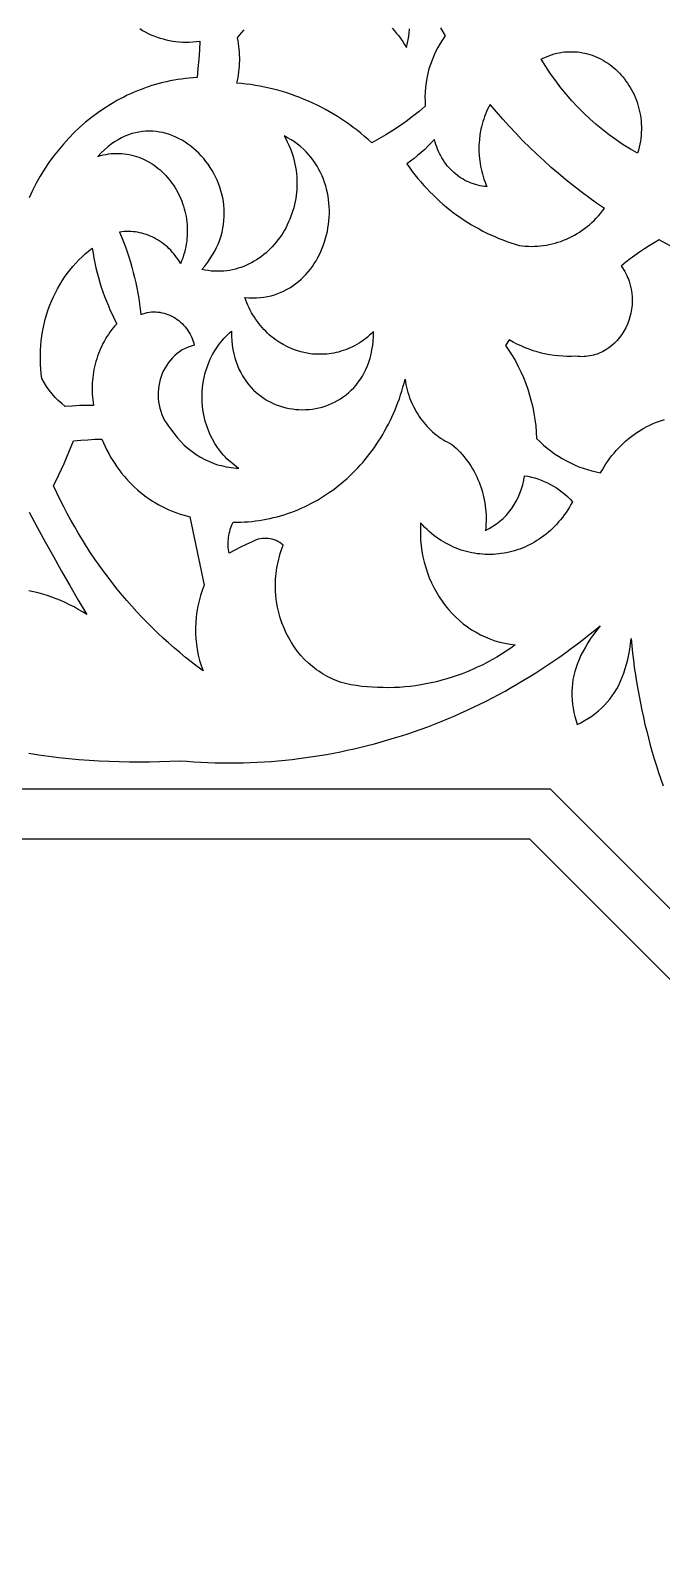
# Model space of a CAD drawing. Extents: x -3069 to -2029, y 258 to 1298.
# Drawn here: x -2453.9 to -2391.1, y 1058 to 1208.2 of the extents above; entities that cross this region are included whole.
import ezdxf

# ---------------------------------------------------------------- set-up
doc = ezdxf.new("R2010")
doc.units = 0
doc.layers.add('LAYER_1', color=18, linetype='CONTINUOUS')
doc.layers.add('LAYER_2', color=174, linetype='CONTINUOUS')

msp = doc.modelspace()

# ---------------------------------------------------------------- linework, layer by layer
at = {"layer": 'LAYER_1'}
for points in [[(-2443.02, 1208.35), (-2442.75, 1208.18), (-2442.47, 1208.03), (-2442.18, 1207.88), (-2441.9, 1207.75), (-2441.6, 1207.63), (-2441.3, 1207.51), (-2441, 1207.41), (-2440.69, 1207.32), (-2440.38, 1207.24), (-2440.07, 1207.17), (-2439.74, 1207.12), (-2439.42, 1207.07), (-2439.09, 1207.04), (-2438.76, 1207.02), (-2438.42, 1207.01), (-2438.09, 1207.02), (-2437.74, 1207.04), (-2437.4, 1207.08), (-2437.05, 1207.12), (-2437.09, 1206.21), (-2437.15, 1205.3), (-2437.23, 1204.39), (-2437.32, 1203.48), (-2437.71, 1203.45), (-2438.09, 1203.42), (-2438.47, 1203.38), (-2438.85, 1203.34), (-2439.23, 1203.28), (-2439.6, 1203.22), (-2439.98, 1203.15), (-2440.35, 1203.07), (-2440.72, 1202.99), (-2441.09, 1202.89), (-2441.45, 1202.79), (-2441.81, 1202.68), (-2442.17, 1202.57), (-2442.53, 1202.44), (-2442.88, 1202.31), (-2443.24, 1202.18), (-2443.58, 1202.03), (-2443.93, 1201.88), (-2444.27, 1201.72), (-2444.61, 1201.55), (-2444.95, 1201.38), (-2445.28, 1201.2), (-2445.61, 1201.01), (-2445.93, 1200.82), (-2446.57, 1200.42), (-2447.2, 1199.98), (-2447.81, 1199.53), (-2448.4, 1199.04), (-2448.98, 1198.54), (-2449.54, 1198.01), (-2450.08, 1197.46), (-2450.6, 1196.88), (-2451.11, 1196.28), (-2451.59, 1195.67), (-2452.05, 1195.03), (-2452.49, 1194.37), (-2452.91, 1193.69), (-2453.31, 1192.99), (-2453.68, 1192.27), (-2454.03, 1191.53)], [(-2413.12, 1208.44), (-2412.88, 1208.03), (-2412.63, 1207.63), (-2412.9, 1207.25), (-2413.15, 1206.87), (-2413.38, 1206.47), (-2413.59, 1206.06), (-2413.78, 1205.65), (-2413.95, 1205.22), (-2414.11, 1204.79), (-2414.25, 1204.34), (-2414.36, 1203.9), (-2414.46, 1203.44), (-2414.54, 1202.98), (-2414.59, 1202.52), (-2414.63, 1202.05), (-2414.65, 1201.58), (-2414.64, 1201.11), (-2414.62, 1200.64), (-2415.24, 1200.11), (-2415.88, 1199.61), (-2416.53, 1199.13), (-2417.19, 1198.66), (-2417.86, 1198.22), (-2418.54, 1197.79), (-2419.23, 1197.39), (-2419.94, 1197.01), (-2420.3, 1197.33), (-2420.66, 1197.64), (-2421.03, 1197.95), (-2421.4, 1198.25), (-2421.78, 1198.53), (-2422.16, 1198.81), (-2422.55, 1199.09), (-2422.94, 1199.35), (-2423.34, 1199.6), (-2423.74, 1199.85), (-2424.14, 1200.08), (-2424.55, 1200.31), (-2424.96, 1200.53), (-2425.38, 1200.74), (-2425.8, 1200.94), (-2426.22, 1201.13), (-2426.65, 1201.32), (-2427.08, 1201.49), (-2427.51, 1201.65), (-2427.94, 1201.81), (-2428.38, 1201.96), (-2428.82, 1202.09), (-2429.27, 1202.22), (-2429.71, 1202.34), (-2430.16, 1202.44), (-2430.61, 1202.54), (-2431.06, 1202.63), (-2431.52, 1202.71), (-2431.97, 1202.78), (-2432.43, 1202.84), (-2432.89, 1202.89), (-2433.35, 1202.93), (-2433.29, 1203.21), (-2433.24, 1203.48), (-2433.19, 1203.76), (-2433.15, 1204.04), (-2433.12, 1204.32), (-2433.1, 1204.61), (-2433.08, 1204.89), (-2433.07, 1205.17), (-2433.07, 1205.45), (-2433.08, 1205.74), (-2433.1, 1206.02), (-2433.12, 1206.3), (-2433.15, 1206.58), (-2433.19, 1206.86), (-2433.24, 1207.14), (-2433.29, 1207.42), (-2433.08, 1207.7), (-2432.86, 1207.97), (-2432.64, 1208.22)], [(-2417.91, 1208.39), (-2417.69, 1208.14), (-2417.47, 1207.88), (-2417.26, 1207.62), (-2417.06, 1207.35), (-2416.86, 1207.07), (-2416.67, 1206.78), (-2416.48, 1206.48), (-2416.38, 1206.94), (-2416.29, 1207.4), (-2416.23, 1207.86), (-2416.19, 1208.33)], [(-2389.97, 1186.58), (-2391.36, 1187.34), (-2391.85, 1187.06), (-2392.34, 1186.76), (-2392.82, 1186.46), (-2393.3, 1186.14), (-2393.77, 1185.81), (-2394.23, 1185.47), (-2394.68, 1185.12), (-2395.13, 1184.75), (-2395.01, 1184.57), (-2394.89, 1184.39), (-2394.78, 1184.2), (-2394.68, 1184.01), (-2394.58, 1183.82), (-2394.5, 1183.62), (-2394.42, 1183.43), (-2394.35, 1183.23), (-2394.23, 1182.84), (-2394.14, 1182.44), (-2394.07, 1182.04), (-2394.04, 1181.64), (-2394.03, 1181.24), (-2394.05, 1180.85), (-2394.1, 1180.46), (-2394.17, 1180.07), (-2394.26, 1179.69), (-2394.38, 1179.32), (-2394.52, 1178.96), (-2394.68, 1178.61), (-2394.86, 1178.27), (-2395.06, 1177.95), (-2395.29, 1177.65), (-2395.53, 1177.36), (-2395.79, 1177.09), (-2396.07, 1176.84), (-2396.36, 1176.61), (-2396.67, 1176.4), (-2397, 1176.22), (-2397.17, 1176.14), (-2397.34, 1176.07), (-2397.52, 1176), (-2397.69, 1175.94), (-2397.88, 1175.89), (-2398.06, 1175.84), (-2398.25, 1175.81), (-2398.44, 1175.78), (-2398.64, 1175.75), (-2398.83, 1175.74), (-2399.04, 1175.73), (-2399.24, 1175.74), (-2399.44, 1175.75), (-2399.65, 1175.77), (-2400.08, 1175.75), (-2400.51, 1175.76), (-2400.94, 1175.77), (-2401.37, 1175.81), (-2401.8, 1175.86), (-2402.22, 1175.92), (-2402.64, 1176), (-2403.06, 1176.1), (-2403.48, 1176.21), (-2403.89, 1176.33), (-2404.3, 1176.47), (-2404.7, 1176.63), (-2405.1, 1176.8), (-2405.5, 1176.99), (-2405.89, 1177.19), (-2406.27, 1177.4), (-2406.65, 1176.86), (-2406.3, 1176.36), (-2405.97, 1175.84), (-2405.66, 1175.31), (-2405.37, 1174.77), (-2405.11, 1174.22), (-2404.86, 1173.66), (-2404.63, 1173.08), (-2404.42, 1172.5), (-2404.24, 1171.91), (-2404.08, 1171.31), (-2403.93, 1170.71), (-2403.81, 1170.1), (-2403.71, 1169.48), (-2403.64, 1168.86), (-2403.58, 1168.23), (-2403.55, 1167.6), (-2403.21, 1167.27), (-2402.87, 1166.95), (-2402.51, 1166.65), (-2402.14, 1166.36), (-2401.77, 1166.09), (-2401.38, 1165.84), (-2400.99, 1165.6), (-2400.59, 1165.38), (-2400.19, 1165.17), (-2399.77, 1164.98), (-2399.35, 1164.8), (-2398.93, 1164.65), (-2398.5, 1164.51), (-2398.06, 1164.39), (-2397.62, 1164.28), (-2397.18, 1164.2), (-2397.01, 1164.5), (-2396.83, 1164.79), (-2396.65, 1165.08), (-2396.46, 1165.36), (-2396.26, 1165.63), (-2396.06, 1165.9), (-2395.85, 1166.15), (-2395.63, 1166.4), (-2395.41, 1166.65), (-2395.18, 1166.88), (-2394.94, 1167.11), (-2394.7, 1167.33), (-2394.46, 1167.54), (-2394.2, 1167.74), (-2393.95, 1167.94), (-2393.68, 1168.12), (-2393.42, 1168.3), (-2393.14, 1168.47), (-2392.87, 1168.63), (-2392.59, 1168.78), (-2392.3, 1168.92), (-2392.01, 1169.05), (-2391.72, 1169.18), (-2391.42, 1169.29), (-2391.12, 1169.4), (-2390.82, 1169.49)], [(-2454.01, 1160.27), (-2453.22, 1158.79), (-2452.42, 1157.33), (-2451.61, 1155.87), (-2450.79, 1154.41), (-2449.97, 1152.97), (-2449.13, 1151.52), (-2448.28, 1150.09), (-2448.7, 1150.36), (-2449.13, 1150.61), (-2449.55, 1150.85), (-2449.99, 1151.07), (-2450.43, 1151.28), (-2450.87, 1151.48), (-2451.32, 1151.66), (-2451.77, 1151.83), (-2452.22, 1151.98), (-2452.67, 1152.12), (-2453.13, 1152.25), (-2453.6, 1152.36), (-2454.06, 1152.45)], [(-2454.04, 1136.3), (-2453.05, 1136.15), (-2452.05, 1136.02), (-2451.05, 1135.9), (-2450.06, 1135.79), (-2449.06, 1135.7), (-2448.06, 1135.63), (-2447.06, 1135.56), (-2446.06, 1135.51), (-2445.05, 1135.48), (-2444.05, 1135.46), (-2443.05, 1135.45), (-2442.05, 1135.46), (-2441.04, 1135.48), (-2440.04, 1135.52), (-2439.04, 1135.57), (-2438.34, 1135.51), (-2437.64, 1135.46), (-2436.94, 1135.42), (-2436.24, 1135.39), (-2435.53, 1135.37), (-2434.83, 1135.36), (-2434.13, 1135.35), (-2433.44, 1135.35), (-2432.74, 1135.37), (-2432.04, 1135.39), (-2431.34, 1135.42), (-2430.65, 1135.46), (-2429.95, 1135.5), (-2429.26, 1135.56), (-2428.56, 1135.63), (-2427.87, 1135.7), (-2427.18, 1135.78), (-2426.49, 1135.87), (-2425.8, 1135.97), (-2425.12, 1136.08), (-2424.43, 1136.2), (-2423.75, 1136.32), (-2423.06, 1136.45), (-2422.38, 1136.6), (-2421.7, 1136.75), (-2421.03, 1136.91), (-2420.35, 1137.07), (-2419.68, 1137.25), (-2419, 1137.43), (-2418.33, 1137.63), (-2417.67, 1137.83), (-2417, 1138.03), (-2416.34, 1138.25), (-2415.68, 1138.48), (-2415.02, 1138.71), (-2414.36, 1138.95), (-2413.71, 1139.2), (-2413.05, 1139.46), (-2412.41, 1139.73), (-2411.76, 1140), (-2411.12, 1140.29), (-2410.47, 1140.58), (-2409.84, 1140.88), (-2409.2, 1141.18), (-2408.57, 1141.5), (-2407.94, 1141.82), (-2407.31, 1142.15), (-2406.69, 1142.49), (-2406.07, 1142.84), (-2405.46, 1143.2), (-2404.84, 1143.56), (-2404.23, 1143.93), (-2403.63, 1144.31), (-2403.02, 1144.69), (-2402.43, 1145.09), (-2401.83, 1145.49), (-2401.24, 1145.9), (-2400.65, 1146.32), (-2400.07, 1146.74), (-2399.49, 1147.18), (-2398.91, 1147.62), (-2398.34, 1148.07), (-2397.78, 1148.52), (-2397.21, 1148.99), (-2397.56, 1148.55), (-2397.88, 1148.13), (-2398.18, 1147.7), (-2398.45, 1147.29), (-2398.7, 1146.87), (-2398.93, 1146.46), (-2399.14, 1146.05), (-2399.33, 1145.64), (-2399.49, 1145.24), (-2399.63, 1144.84), (-2399.75, 1144.43), (-2399.85, 1144.03), (-2399.93, 1143.63), (-2399.99, 1143.23), (-2400.02, 1142.83), (-2400.04, 1142.42), (-2400.04, 1142.02), (-2400.01, 1141.61), (-2399.97, 1141.2), (-2399.91, 1140.78), (-2399.83, 1140.37), (-2399.73, 1139.95), (-2399.61, 1139.52), (-2399.5, 1139.15), (-2399.15, 1139.33), (-2398.77, 1139.55), (-2398.4, 1139.78), (-2398.05, 1140.01), (-2397.71, 1140.26), (-2397.39, 1140.52), (-2397.09, 1140.8), (-2396.8, 1141.08), (-2396.53, 1141.38), (-2396.27, 1141.69), (-2396.02, 1142.01), (-2395.8, 1142.35), (-2395.58, 1142.71), (-2395.38, 1143.08), (-2395.2, 1143.46), (-2395.03, 1143.86), (-2394.87, 1144.28), (-2394.73, 1144.72), (-2394.6, 1145.17), (-2394.48, 1145.64), (-2394.38, 1146.13), (-2394.29, 1146.64), (-2394.22, 1147.17), (-2394.16, 1147.72), (-2394.09, 1147), (-2394.01, 1146.27), (-2393.92, 1145.55), (-2393.83, 1144.83), (-2393.72, 1144.12), (-2393.61, 1143.4), (-2393.49, 1142.69), (-2393.36, 1141.98), (-2393.23, 1141.28), (-2393.08, 1140.58), (-2392.93, 1139.88), (-2392.77, 1139.18), (-2392.6, 1138.49), (-2392.42, 1137.8), (-2392.24, 1137.11), (-2392.05, 1136.43), (-2391.85, 1135.75), (-2391.64, 1135.07), (-2391.42, 1134.4), (-2391.2, 1133.73), (-2390.97, 1133.06)], [(-2364.51, 1095.1), (-2402.15, 1132.75), (-2455.39, 1132.74)]]:
    msp.add_lwpolyline(points, dxfattribs=at)
for points in [[(-2393.5, 1195.96), (-2394.22, 1196.37), (-2394.93, 1196.81), (-2395.62, 1197.28), (-2396.3, 1197.76), (-2396.96, 1198.28), (-2397.61, 1198.81), (-2398.24, 1199.37), (-2398.85, 1199.95), (-2399.45, 1200.55), (-2400.03, 1201.17), (-2400.59, 1201.81), (-2401.13, 1202.47), (-2401.65, 1203.15), (-2402.16, 1203.85), (-2402.64, 1204.57), (-2403.1, 1205.31), (-2402.84, 1205.44), (-2402.58, 1205.56), (-2402.32, 1205.66), (-2402.06, 1205.75), (-2401.8, 1205.83), (-2401.54, 1205.9), (-2401.28, 1205.95), (-2401.02, 1206), (-2400.76, 1206.03), (-2400.5, 1206.05), (-2400.25, 1206.06), (-2399.99, 1206.06), (-2399.74, 1206.05), (-2399.49, 1206.03), (-2399.24, 1206), (-2398.99, 1205.96), (-2398.75, 1205.91), (-2398.5, 1205.85), (-2398.26, 1205.78), (-2398.03, 1205.71), (-2397.8, 1205.62), (-2397.57, 1205.52), (-2397.34, 1205.42), (-2397.12, 1205.3), (-2396.9, 1205.18), (-2396.69, 1205.05), (-2396.48, 1204.91), (-2396.27, 1204.77), (-2396.07, 1204.62), (-2395.87, 1204.46), (-2395.68, 1204.29), (-2395.5, 1204.11), (-2395.32, 1203.93), (-2395.14, 1203.74), (-2394.98, 1203.55), (-2394.81, 1203.35), (-2394.66, 1203.14), (-2394.51, 1202.93), (-2394.36, 1202.71), (-2394.23, 1202.49), (-2394.1, 1202.26), (-2393.98, 1202.03), (-2393.86, 1201.79), (-2393.76, 1201.54), (-2393.66, 1201.29), (-2393.56, 1201.04), (-2393.48, 1200.79), (-2393.41, 1200.52), (-2393.34, 1200.26), (-2393.28, 1199.99), (-2393.23, 1199.72), (-2393.19, 1199.44), (-2393.16, 1199.17), (-2393.14, 1198.89), (-2393.13, 1198.6), (-2393.13, 1198.32), (-2393.14, 1198.03), (-2393.16, 1197.74), (-2393.19, 1197.44), (-2393.23, 1197.15), (-2393.28, 1196.85), (-2393.34, 1196.56), (-2393.41, 1196.26)], [(-2396.79, 1190.47), (-2397.58, 1191.01), (-2398.35, 1191.57), (-2399.12, 1192.14), (-2399.88, 1192.72), (-2400.63, 1193.32), (-2401.37, 1193.94), (-2402.09, 1194.56), (-2402.81, 1195.21), (-2403.52, 1195.86), (-2404.22, 1196.53), (-2404.91, 1197.21), (-2405.58, 1197.91), (-2406.25, 1198.62), (-2406.9, 1199.34), (-2407.55, 1200.07), (-2408.18, 1200.82), (-2408.3, 1200.58), (-2408.42, 1200.35), (-2408.53, 1200.1), (-2408.63, 1199.86), (-2408.72, 1199.61), (-2408.81, 1199.36), (-2408.89, 1199.11), (-2408.96, 1198.86), (-2409.03, 1198.6), (-2409.09, 1198.35), (-2409.18, 1197.83), (-2409.24, 1197.3), (-2409.28, 1196.78), (-2409.28, 1196.25), (-2409.26, 1195.72), (-2409.21, 1195.2), (-2409.17, 1194.94), (-2409.12, 1194.68), (-2409.07, 1194.42), (-2409.01, 1194.16), (-2408.94, 1193.9), (-2408.86, 1193.65), (-2408.78, 1193.39), (-2408.69, 1193.14), (-2408.59, 1192.9), (-2408.49, 1192.65), (-2408.72, 1192.67), (-2408.95, 1192.7), (-2409.17, 1192.73), (-2409.4, 1192.78), (-2409.62, 1192.84), (-2409.83, 1192.91), (-2410.05, 1192.98), (-2410.26, 1193.07), (-2410.46, 1193.16), (-2410.67, 1193.26), (-2410.86, 1193.37), (-2411.06, 1193.49), (-2411.25, 1193.62), (-2411.43, 1193.75), (-2411.61, 1193.9), (-2411.79, 1194.05), (-2411.95, 1194.2), (-2412.12, 1194.37), (-2412.27, 1194.54), (-2412.43, 1194.72), (-2412.57, 1194.9), (-2412.71, 1195.09), (-2412.84, 1195.29), (-2412.97, 1195.49), (-2413.08, 1195.7), (-2413.19, 1195.92), (-2413.3, 1196.14), (-2413.39, 1196.37), (-2413.48, 1196.6), (-2413.56, 1196.83), (-2413.63, 1197.07), (-2413.69, 1197.32), (-2414.02, 1196.98), (-2414.35, 1196.66), (-2414.68, 1196.34), (-2415.03, 1196.03), (-2415.38, 1195.74), (-2415.74, 1195.45), (-2416.1, 1195.17), (-2416.47, 1194.9), (-2416.2, 1194.53), (-2415.93, 1194.16), (-2415.65, 1193.8), (-2415.36, 1193.45), (-2415.07, 1193.11), (-2414.77, 1192.77), (-2414.47, 1192.44), (-2414.16, 1192.12), (-2413.84, 1191.81), (-2413.52, 1191.5), (-2413.2, 1191.2), (-2412.86, 1190.91), (-2412.53, 1190.63), (-2412.18, 1190.35), (-2411.84, 1190.08), (-2411.48, 1189.82), (-2411.13, 1189.57), (-2410.76, 1189.32), (-2410.4, 1189.09), (-2410.03, 1188.86), (-2409.65, 1188.64), (-2409.27, 1188.43), (-2408.89, 1188.22), (-2408.5, 1188.03), (-2408.11, 1187.85), (-2407.71, 1187.67), (-2407.31, 1187.5), (-2406.91, 1187.34), (-2406.51, 1187.19), (-2406.1, 1187.05), (-2405.68, 1186.92), (-2405.27, 1186.8), (-2404.97, 1186.76), (-2404.67, 1186.73), (-2404.37, 1186.71), (-2404.07, 1186.7), (-2403.77, 1186.71), (-2403.47, 1186.72), (-2403.17, 1186.75), (-2402.88, 1186.78), (-2402.58, 1186.83), (-2402.29, 1186.88), (-2402, 1186.95), (-2401.71, 1187.02), (-2401.43, 1187.11), (-2401.15, 1187.2), (-2400.87, 1187.31), (-2400.59, 1187.42), (-2400.32, 1187.54), (-2400.05, 1187.68), (-2399.79, 1187.82), (-2399.53, 1187.97), (-2399.27, 1188.13), (-2399.02, 1188.3), (-2398.77, 1188.48), (-2398.53, 1188.67), (-2398.29, 1188.86), (-2398.06, 1189.07), (-2397.83, 1189.28), (-2397.61, 1189.5), (-2397.4, 1189.73), (-2397.19, 1189.97), (-2396.98, 1190.22)], [(-2445.03, 1188.12), (-2444.83, 1187.64), (-2444.63, 1187.14), (-2444.45, 1186.65), (-2444.27, 1186.15), (-2444.11, 1185.65), (-2443.95, 1185.14), (-2443.8, 1184.63), (-2443.66, 1184.12), (-2443.54, 1183.61), (-2443.42, 1183.09), (-2443.31, 1182.57), (-2443.21, 1182.04), (-2443.12, 1181.52), (-2443.04, 1180.99), (-2442.97, 1180.46), (-2442.91, 1179.93), (-2442.7, 1180), (-2442.48, 1180.07), (-2442.27, 1180.12), (-2442.06, 1180.15), (-2441.85, 1180.18), (-2441.64, 1180.19), (-2441.43, 1180.19), (-2441.22, 1180.17), (-2441.01, 1180.15), (-2440.81, 1180.11), (-2440.6, 1180.07), (-2440.4, 1180.01), (-2440.21, 1179.94), (-2440.02, 1179.86), (-2439.83, 1179.77), (-2439.64, 1179.67), (-2439.46, 1179.56), (-2439.29, 1179.44), (-2439.12, 1179.32), (-2438.96, 1179.18), (-2438.8, 1179.03), (-2438.65, 1178.87), (-2438.51, 1178.71), (-2438.37, 1178.54), (-2438.24, 1178.35), (-2438.12, 1178.16), (-2438.01, 1177.97), (-2437.91, 1177.76), (-2437.81, 1177.55), (-2437.73, 1177.33), (-2437.65, 1177.1), (-2437.59, 1176.87), (-2437.91, 1176.78), (-2438.21, 1176.67), (-2438.51, 1176.55), (-2438.79, 1176.4), (-2439.05, 1176.23), (-2439.3, 1176.05), (-2439.54, 1175.84), (-2439.76, 1175.63), (-2439.97, 1175.4), (-2440.16, 1175.15), (-2440.34, 1174.9), (-2440.5, 1174.63), (-2440.65, 1174.35), (-2440.78, 1174.07), (-2440.89, 1173.77), (-2440.98, 1173.47), (-2441.06, 1173.17), (-2441.12, 1172.85), (-2441.16, 1172.54), (-2441.19, 1172.22), (-2441.19, 1171.9), (-2441.18, 1171.58), (-2441.15, 1171.26), (-2441.1, 1170.94), (-2441.02, 1170.62), (-2440.93, 1170.31), (-2440.82, 1170), (-2440.69, 1169.69), (-2440.54, 1169.4), (-2440.36, 1169.11), (-2440.17, 1168.83), (-2439.95, 1168.56), (-2439.64, 1168.12), (-2439.31, 1167.71), (-2438.96, 1167.32), (-2438.6, 1166.95), (-2438.21, 1166.61), (-2437.81, 1166.3), (-2437.4, 1166.01), (-2436.97, 1165.74), (-2436.53, 1165.51), (-2436.3, 1165.4), (-2436.08, 1165.3), (-2435.85, 1165.2), (-2435.61, 1165.11), (-2435.38, 1165.03), (-2435.14, 1164.96), (-2434.9, 1164.9), (-2434.66, 1164.84), (-2434.41, 1164.79), (-2434.17, 1164.75), (-2433.92, 1164.71), (-2433.67, 1164.68), (-2433.42, 1164.66), (-2433.17, 1164.65), (-2433.38, 1164.79), (-2433.58, 1164.94), (-2433.78, 1165.1), (-2433.97, 1165.26), (-2434.16, 1165.42), (-2434.34, 1165.59), (-2434.51, 1165.77), (-2434.68, 1165.95), (-2434.84, 1166.13), (-2434.99, 1166.32), (-2435.28, 1166.71), (-2435.55, 1167.12), (-2435.79, 1167.54), (-2436, 1167.97), (-2436.19, 1168.41), (-2436.36, 1168.87), (-2436.5, 1169.33), (-2436.61, 1169.8), (-2436.7, 1170.28), (-2436.77, 1170.76), (-2436.81, 1171.24), (-2436.82, 1171.73), (-2436.81, 1172.21), (-2436.77, 1172.7), (-2436.71, 1173.18), (-2436.62, 1173.66), (-2436.5, 1174.13), (-2436.36, 1174.6), (-2436.19, 1175.05), (-2436, 1175.5), (-2435.78, 1175.94), (-2435.53, 1176.37), (-2435.4, 1176.57), (-2435.26, 1176.78), (-2435.11, 1176.98), (-2434.96, 1177.17), (-2434.8, 1177.37), (-2434.64, 1177.55), (-2434.46, 1177.74), (-2434.28, 1177.92), (-2434.1, 1178.09), (-2433.9, 1178.26), (-2433.9, 1177.78), (-2433.87, 1177.32), (-2433.82, 1176.87), (-2433.75, 1176.44), (-2433.66, 1176.02), (-2433.56, 1175.62), (-2433.44, 1175.23), (-2433.3, 1174.86), (-2433.15, 1174.5), (-2432.98, 1174.16), (-2432.8, 1173.83), (-2432.61, 1173.52), (-2432.4, 1173.22), (-2432.18, 1172.94), (-2431.95, 1172.67), (-2431.71, 1172.42), (-2431.45, 1172.18), (-2431.19, 1171.96), (-2430.92, 1171.76), (-2430.64, 1171.57), (-2430.35, 1171.39), (-2430.05, 1171.23), (-2429.75, 1171.09), (-2429.44, 1170.96), (-2429.13, 1170.84), (-2428.81, 1170.74), (-2428.49, 1170.66), (-2428.17, 1170.59), (-2427.84, 1170.54), (-2427.51, 1170.5), (-2427.18, 1170.47), (-2426.85, 1170.46), (-2426.52, 1170.47), (-2426.18, 1170.49), (-2425.85, 1170.53), (-2425.53, 1170.58), (-2425.2, 1170.65), (-2424.88, 1170.73), (-2424.56, 1170.83), (-2424.25, 1170.94), (-2423.94, 1171.07), (-2423.64, 1171.22), (-2423.34, 1171.38), (-2423.05, 1171.55), (-2422.77, 1171.74), (-2422.5, 1171.94), (-2422.23, 1172.16), (-2421.98, 1172.4), (-2421.74, 1172.65), (-2421.5, 1172.91), (-2421.28, 1173.19), (-2421.07, 1173.49), (-2420.88, 1173.8), (-2420.69, 1174.13), (-2420.53, 1174.47), (-2420.37, 1174.83), (-2420.24, 1175.2), (-2420.11, 1175.58), (-2420.01, 1175.99), (-2419.92, 1176.4), (-2419.85, 1176.84), (-2419.8, 1177.29), (-2419.77, 1177.75), (-2419.76, 1178.23), (-2419.96, 1178.04), (-2420.16, 1177.86), (-2420.36, 1177.68), (-2420.57, 1177.52), (-2420.78, 1177.37), (-2420.99, 1177.22), (-2421.21, 1177.08), (-2421.43, 1176.95), (-2421.65, 1176.83), (-2421.87, 1176.71), (-2422.09, 1176.61), (-2422.32, 1176.51), (-2422.55, 1176.42), (-2422.78, 1176.34), (-2423.01, 1176.27), (-2423.24, 1176.2), (-2423.47, 1176.15), (-2423.71, 1176.1), (-2423.94, 1176.06), (-2424.18, 1176.02), (-2424.41, 1176), (-2424.65, 1175.98), (-2424.88, 1175.97), (-2425.12, 1175.97), (-2425.35, 1175.97), (-2425.59, 1175.98), (-2425.82, 1176), (-2426.06, 1176.03), (-2426.52, 1176.11), (-2426.98, 1176.21), (-2427.43, 1176.35), (-2427.88, 1176.51), (-2428.31, 1176.71), (-2428.74, 1176.93), (-2429.15, 1177.18), (-2429.36, 1177.31), (-2429.56, 1177.45), (-2429.75, 1177.6), (-2429.94, 1177.75), (-2430.13, 1177.92), (-2430.31, 1178.08), (-2430.49, 1178.26), (-2430.67, 1178.44), (-2430.84, 1178.63), (-2431, 1178.82), (-2431.17, 1179.02), (-2431.32, 1179.23), (-2431.47, 1179.44), (-2431.62, 1179.66), (-2431.76, 1179.88), (-2431.89, 1180.11), (-2432.02, 1180.35), (-2432.14, 1180.6), (-2432.26, 1180.85), (-2432.37, 1181.1), (-2432.47, 1181.36), (-2432.57, 1181.63), (-2432.17, 1181.6), (-2431.78, 1181.59), (-2431.4, 1181.59), (-2431.02, 1181.62), (-2430.66, 1181.66), (-2430.3, 1181.73), (-2429.95, 1181.8), (-2429.61, 1181.9), (-2429.28, 1182.01), (-2428.95, 1182.14), (-2428.64, 1182.28), (-2428.34, 1182.44), (-2428.04, 1182.61), (-2427.76, 1182.8), (-2427.49, 1183), (-2427.22, 1183.21), (-2426.97, 1183.43), (-2426.72, 1183.66), (-2426.49, 1183.91), (-2426.26, 1184.16), (-2426.05, 1184.43), (-2425.85, 1184.7), (-2425.66, 1184.99), (-2425.48, 1185.28), (-2425.31, 1185.58), (-2425.15, 1185.89), (-2425, 1186.2), (-2424.87, 1186.52), (-2424.74, 1186.84), (-2424.63, 1187.17), (-2424.53, 1187.51), (-2424.44, 1187.85), (-2424.36, 1188.19), (-2424.3, 1188.54), (-2424.25, 1188.88), (-2424.21, 1189.23), (-2424.18, 1189.59), (-2424.16, 1189.94), (-2424.16, 1190.29), (-2424.17, 1190.64), (-2424.2, 1191), (-2424.24, 1191.35), (-2424.29, 1191.7), (-2424.35, 1192.04), (-2424.43, 1192.39), (-2424.52, 1192.73), (-2424.63, 1193.06), (-2424.75, 1193.4), (-2424.88, 1193.72), (-2425.03, 1194.05), (-2425.19, 1194.36), (-2425.37, 1194.67), (-2425.56, 1194.98), (-2425.77, 1195.27), (-2425.99, 1195.56), (-2426.23, 1195.84), (-2426.48, 1196.11), (-2426.74, 1196.37), (-2427.03, 1196.62), (-2427.32, 1196.86), (-2427.64, 1197.08), (-2427.97, 1197.3), (-2428.31, 1197.5), (-2428.67, 1197.7), (-2428.5, 1197.39), (-2428.34, 1197.08), (-2428.2, 1196.78), (-2428.06, 1196.47), (-2427.94, 1196.15), (-2427.83, 1195.84), (-2427.74, 1195.52), (-2427.65, 1195.21), (-2427.58, 1194.89), (-2427.52, 1194.58), (-2427.47, 1194.26), (-2427.43, 1193.94), (-2427.4, 1193.63), (-2427.39, 1193.31), (-2427.38, 1193), (-2427.39, 1192.69), (-2427.4, 1192.37), (-2427.43, 1192.06), (-2427.46, 1191.76), (-2427.51, 1191.45), (-2427.56, 1191.15), (-2427.63, 1190.85), (-2427.7, 1190.55), (-2427.78, 1190.26), (-2427.88, 1189.97), (-2427.98, 1189.69), (-2428.09, 1189.41), (-2428.21, 1189.13), (-2428.34, 1188.86), (-2428.47, 1188.59), (-2428.61, 1188.33), (-2428.77, 1188.07), (-2428.93, 1187.82), (-2429.09, 1187.58), (-2429.27, 1187.34), (-2429.45, 1187.11), (-2429.64, 1186.89), (-2429.84, 1186.67), (-2430.04, 1186.46), (-2430.25, 1186.26), (-2430.46, 1186.06), (-2430.69, 1185.88), (-2430.92, 1185.7), (-2431.15, 1185.53), (-2431.39, 1185.37), (-2431.64, 1185.22), (-2431.89, 1185.08), (-2432.15, 1184.95), (-2432.41, 1184.83), (-2432.68, 1184.71), (-2432.95, 1184.61), (-2433.22, 1184.53), (-2433.51, 1184.45), (-2433.79, 1184.38), (-2434.08, 1184.32), (-2434.37, 1184.28), (-2434.67, 1184.25), (-2434.97, 1184.23), (-2435.28, 1184.23), (-2435.59, 1184.23), (-2435.9, 1184.25), (-2436.21, 1184.29), (-2436.53, 1184.33), (-2436.85, 1184.4), (-2436.55, 1184.75), (-2436.26, 1185.12), (-2436, 1185.48), (-2435.77, 1185.85), (-2435.56, 1186.23), (-2435.37, 1186.6), (-2435.2, 1186.98), (-2435.06, 1187.36), (-2434.93, 1187.75), (-2434.83, 1188.13), (-2434.75, 1188.51), (-2434.69, 1188.89), (-2434.64, 1189.28), (-2434.62, 1189.66), (-2434.61, 1190.04), (-2434.63, 1190.41), (-2434.66, 1190.79), (-2434.7, 1191.16), (-2434.77, 1191.52), (-2434.85, 1191.89), (-2434.94, 1192.24), (-2435.06, 1192.6), (-2435.18, 1192.94), (-2435.32, 1193.28), (-2435.48, 1193.61), (-2435.64, 1193.94), (-2435.82, 1194.26), (-2436.01, 1194.56), (-2436.22, 1194.86), (-2436.43, 1195.15), (-2436.66, 1195.43), (-2436.9, 1195.7), (-2437.14, 1195.96), (-2437.4, 1196.21), (-2437.67, 1196.44), (-2437.94, 1196.66), (-2438.22, 1196.87), (-2438.51, 1197.07), (-2438.81, 1197.25), (-2439.11, 1197.41), (-2439.42, 1197.57), (-2439.74, 1197.7), (-2440.06, 1197.82), (-2440.38, 1197.92), (-2440.71, 1198.01), (-2441.05, 1198.07), (-2441.39, 1198.12), (-2441.73, 1198.15), (-2442.07, 1198.16), (-2442.41, 1198.15), (-2442.76, 1198.12), (-2443.11, 1198.07), (-2443.45, 1198), (-2443.8, 1197.91), (-2444.15, 1197.79), (-2444.5, 1197.65), (-2444.84, 1197.49), (-2445.18, 1197.3), (-2445.52, 1197.09), (-2445.86, 1196.86), (-2446.2, 1196.6), (-2446.53, 1196.31), (-2446.86, 1195.99), (-2447.18, 1195.65), (-2446.91, 1195.73), (-2446.64, 1195.79), (-2446.37, 1195.85), (-2446.11, 1195.89), (-2445.85, 1195.92), (-2445.58, 1195.94), (-2445.33, 1195.94), (-2445.07, 1195.94), (-2444.81, 1195.93), (-2444.56, 1195.9), (-2444.31, 1195.87), (-2444.07, 1195.83), (-2443.82, 1195.77), (-2443.58, 1195.71), (-2443.34, 1195.64), (-2443.11, 1195.56), (-2442.88, 1195.47), (-2442.65, 1195.37), (-2442.43, 1195.27), (-2442.21, 1195.15), (-2442, 1195.03), (-2441.79, 1194.9), (-2441.58, 1194.76), (-2441.38, 1194.61), (-2441.19, 1194.46), (-2441, 1194.3), (-2440.81, 1194.13), (-2440.63, 1193.96), (-2440.45, 1193.78), (-2440.29, 1193.59), (-2440.12, 1193.4), (-2439.96, 1193.2), (-2439.81, 1193), (-2439.67, 1192.79), (-2439.53, 1192.58), (-2439.4, 1192.36), (-2439.27, 1192.13), (-2439.15, 1191.9), (-2439.04, 1191.67), (-2438.93, 1191.43), (-2438.84, 1191.19), (-2438.75, 1190.95), (-2438.66, 1190.7), (-2438.59, 1190.44), (-2438.52, 1190.19), (-2438.46, 1189.93), (-2438.41, 1189.67), (-2438.37, 1189.4), (-2438.34, 1189.14), (-2438.31, 1188.87), (-2438.3, 1188.6), (-2438.29, 1188.32), (-2438.29, 1188.05), (-2438.3, 1187.77), (-2438.32, 1187.49), (-2438.35, 1187.22), (-2438.39, 1186.94), (-2438.44, 1186.66), (-2438.5, 1186.38), (-2438.57, 1186.1), (-2438.65, 1185.82), (-2438.74, 1185.53), (-2438.85, 1185.25), (-2438.96, 1184.97), (-2439.08, 1185.19), (-2439.21, 1185.39), (-2439.35, 1185.59), (-2439.49, 1185.78), (-2439.63, 1185.96), (-2439.79, 1186.14), (-2439.94, 1186.31), (-2440.11, 1186.48), (-2440.27, 1186.64), (-2440.45, 1186.79), (-2440.62, 1186.93), (-2440.8, 1187.07), (-2440.99, 1187.2), (-2441.18, 1187.32), (-2441.37, 1187.43), (-2441.57, 1187.54), (-2441.77, 1187.64), (-2441.97, 1187.73), (-2442.18, 1187.81), (-2442.39, 1187.89), (-2442.6, 1187.96), (-2442.81, 1188.01), (-2443.02, 1188.06), (-2443.24, 1188.11), (-2443.46, 1188.14), (-2443.68, 1188.16), (-2443.9, 1188.18), (-2444.13, 1188.19), (-2444.35, 1188.18), (-2444.58, 1188.17), (-2444.8, 1188.15)], [(-2447.61, 1170.89), (-2448.32, 1170.89), (-2449.02, 1170.87), (-2449.73, 1170.83), (-2450.43, 1170.78), (-2450.78, 1171.07), (-2451.12, 1171.37), (-2451.43, 1171.69), (-2451.73, 1172.03), (-2452.02, 1172.39), (-2452.28, 1172.77), (-2452.52, 1173.16), (-2452.74, 1173.57), (-2452.81, 1174.04), (-2452.85, 1174.51), (-2452.88, 1174.98), (-2452.9, 1175.45), (-2452.9, 1175.92), (-2452.89, 1176.39), (-2452.86, 1176.85), (-2452.81, 1177.31), (-2452.76, 1177.77), (-2452.68, 1178.22), (-2452.6, 1178.67), (-2452.49, 1179.12), (-2452.38, 1179.56), (-2452.25, 1180), (-2452.11, 1180.43), (-2451.95, 1180.85), (-2451.78, 1181.27), (-2451.6, 1181.68), (-2451.4, 1182.09), (-2451.19, 1182.49), (-2450.97, 1182.88), (-2450.74, 1183.26), (-2450.49, 1183.63), (-2450.23, 1184), (-2449.96, 1184.35), (-2449.68, 1184.69), (-2449.38, 1185.03), (-2449.08, 1185.35), (-2448.76, 1185.67), (-2448.43, 1185.97), (-2448.09, 1186.26), (-2447.74, 1186.53), (-2447.66, 1186.04), (-2447.57, 1185.54), (-2447.48, 1185.05), (-2447.37, 1184.56), (-2447.25, 1184.08), (-2447.12, 1183.6), (-2446.98, 1183.12), (-2446.84, 1182.64), (-2446.68, 1182.17), (-2446.51, 1181.71), (-2446.33, 1181.25), (-2446.14, 1180.79), (-2445.95, 1180.33), (-2445.74, 1179.89), (-2445.52, 1179.44), (-2445.3, 1179.01), (-2445.48, 1178.81), (-2445.65, 1178.6), (-2445.82, 1178.39), (-2445.98, 1178.17), (-2446.13, 1177.95), (-2446.28, 1177.73), (-2446.42, 1177.5), (-2446.55, 1177.26), (-2446.68, 1177.03), (-2446.8, 1176.78), (-2446.92, 1176.54), (-2447.02, 1176.29), (-2447.12, 1176.04), (-2447.21, 1175.78), (-2447.3, 1175.53), (-2447.38, 1175.27), (-2447.45, 1175), (-2447.51, 1174.74), (-2447.57, 1174.47), (-2447.62, 1174.2), (-2447.66, 1173.93), (-2447.69, 1173.66), (-2447.72, 1173.38), (-2447.74, 1173.11), (-2447.75, 1172.83), (-2447.75, 1172.56), (-2447.75, 1172.28), (-2447.74, 1172), (-2447.72, 1171.72), (-2447.69, 1171.44), (-2447.65, 1171.17)], [(-2408.64, 1158.46), (-2408.26, 1158.65), (-2407.89, 1158.87), (-2407.54, 1159.11), (-2407.21, 1159.37), (-2406.89, 1159.65), (-2406.59, 1159.96), (-2406.31, 1160.28), (-2406.05, 1160.62), (-2405.8, 1160.98), (-2405.58, 1161.36), (-2405.39, 1161.75), (-2405.21, 1162.16), (-2405.06, 1162.58), (-2404.93, 1163.01), (-2404.82, 1163.45), (-2404.74, 1163.9), (-2404.41, 1163.84), (-2404.07, 1163.77), (-2403.74, 1163.69), (-2403.42, 1163.59), (-2403.1, 1163.47), (-2402.78, 1163.34), (-2402.47, 1163.2), (-2402.16, 1163.04), (-2401.86, 1162.87), (-2401.57, 1162.69), (-2401.29, 1162.49), (-2401.01, 1162.28), (-2400.74, 1162.06), (-2400.48, 1161.82), (-2400.22, 1161.57), (-2399.98, 1161.31), (-2400.13, 1161.04), (-2400.29, 1160.77), (-2400.45, 1160.5), (-2400.62, 1160.25), (-2400.8, 1160), (-2400.98, 1159.76), (-2401.16, 1159.52), (-2401.36, 1159.3), (-2401.55, 1159.08), (-2401.75, 1158.87), (-2401.96, 1158.66), (-2402.17, 1158.47), (-2402.38, 1158.28), (-2402.6, 1158.1), (-2402.83, 1157.92), (-2403.05, 1157.76), (-2403.28, 1157.6), (-2403.52, 1157.45), (-2403.75, 1157.31), (-2403.99, 1157.17), (-2404.24, 1157.04), (-2404.48, 1156.92), (-2404.73, 1156.81), (-2404.98, 1156.71), (-2405.23, 1156.61), (-2405.49, 1156.52), (-2405.75, 1156.44), (-2406.01, 1156.37), (-2406.27, 1156.3), (-2406.53, 1156.25), (-2406.79, 1156.2), (-2407.06, 1156.16), (-2407.32, 1156.12), (-2407.59, 1156.1), (-2407.85, 1156.08), (-2408.12, 1156.07), (-2408.39, 1156.07), (-2408.66, 1156.08), (-2408.92, 1156.09), (-2409.19, 1156.12), (-2409.46, 1156.15), (-2409.72, 1156.19), (-2409.99, 1156.24), (-2410.25, 1156.29), (-2410.51, 1156.36), (-2410.78, 1156.43), (-2411.04, 1156.51), (-2411.3, 1156.6), (-2411.55, 1156.7), (-2411.81, 1156.81), (-2412.06, 1156.92), (-2412.31, 1157.05), (-2412.56, 1157.18), (-2412.81, 1157.32), (-2413.05, 1157.47), (-2413.29, 1157.63), (-2413.53, 1157.79), (-2413.76, 1157.97), (-2413.99, 1158.15), (-2414.22, 1158.34), (-2414.44, 1158.54), (-2414.66, 1158.75), (-2414.87, 1158.97), (-2415.08, 1159.2), (-2415.11, 1158.62), (-2415.11, 1158.05), (-2415.08, 1157.48), (-2415.03, 1156.92), (-2414.95, 1156.37), (-2414.85, 1155.83), (-2414.73, 1155.29), (-2414.58, 1154.77), (-2414.41, 1154.25), (-2414.22, 1153.75), (-2414, 1153.26), (-2413.77, 1152.78), (-2413.52, 1152.32), (-2413.24, 1151.87), (-2412.95, 1151.43), (-2412.64, 1151.01), (-2412.31, 1150.61), (-2411.97, 1150.23), (-2411.61, 1149.86), (-2411.23, 1149.51), (-2410.84, 1149.19), (-2410.43, 1148.88), (-2410.01, 1148.59), (-2409.57, 1148.33), (-2409.12, 1148.08), (-2408.66, 1147.87), (-2408.19, 1147.67), (-2407.71, 1147.5), (-2407.21, 1147.36), (-2406.71, 1147.24), (-2406.19, 1147.15), (-2405.67, 1147.09), (-2406.12, 1146.76), (-2406.58, 1146.45), (-2407.05, 1146.15), (-2407.52, 1145.87), (-2407.99, 1145.59), (-2408.47, 1145.33), (-2408.96, 1145.08), (-2409.45, 1144.85), (-2409.94, 1144.62), (-2410.44, 1144.41), (-2410.94, 1144.22), (-2411.45, 1144.03), (-2411.96, 1143.86), (-2412.47, 1143.7), (-2412.99, 1143.56), (-2413.5, 1143.42), (-2414.02, 1143.3), (-2414.55, 1143.2), (-2415.07, 1143.1), (-2415.6, 1143.02), (-2416.13, 1142.96), (-2416.66, 1142.9), (-2417.19, 1142.86), (-2417.73, 1142.84), (-2418.26, 1142.82), (-2418.8, 1142.83), (-2419.33, 1142.84), (-2419.87, 1142.87), (-2420.4, 1142.91), (-2420.94, 1142.96), (-2421.48, 1143.03), (-2422.01, 1143.12), (-2422.28, 1143.17), (-2422.55, 1143.24), (-2422.81, 1143.31), (-2423.07, 1143.39), (-2423.32, 1143.48), (-2423.58, 1143.58), (-2423.82, 1143.68), (-2424.07, 1143.8), (-2424.3, 1143.91), (-2424.54, 1144.04), (-2424.77, 1144.17), (-2424.99, 1144.31), (-2425.21, 1144.46), (-2425.43, 1144.61), (-2425.64, 1144.77), (-2425.85, 1144.93), (-2426.05, 1145.1), (-2426.25, 1145.28), (-2426.63, 1145.64), (-2426.98, 1146.03), (-2427.32, 1146.44), (-2427.64, 1146.87), (-2427.93, 1147.32), (-2428.2, 1147.78), (-2428.45, 1148.26), (-2428.67, 1148.75), (-2428.87, 1149.26), (-2429.04, 1149.77), (-2429.19, 1150.3), (-2429.31, 1150.84), (-2429.41, 1151.38), (-2429.47, 1151.93), (-2429.51, 1152.49), (-2429.52, 1153.05), (-2429.5, 1153.62), (-2429.48, 1153.9), (-2429.45, 1154.18), (-2429.42, 1154.47), (-2429.38, 1154.75), (-2429.32, 1155.03), (-2429.26, 1155.32), (-2429.2, 1155.6), (-2429.12, 1155.88), (-2429.04, 1156.16), (-2428.95, 1156.45), (-2428.85, 1156.73), (-2428.74, 1157), (-2428.91, 1157.14), (-2429.09, 1157.26), (-2429.27, 1157.36), (-2429.46, 1157.45), (-2429.65, 1157.53), (-2429.85, 1157.59), (-2430.04, 1157.63), (-2430.25, 1157.66), (-2430.45, 1157.67), (-2430.65, 1157.67), (-2430.85, 1157.66), (-2431.05, 1157.63), (-2431.25, 1157.58), (-2431.45, 1157.52), (-2431.65, 1157.44), (-2431.84, 1157.34), (-2432.42, 1157.07), (-2432.99, 1156.79), (-2433.56, 1156.49), (-2434.13, 1156.19), (-2434.16, 1156.38), (-2434.19, 1156.58), (-2434.21, 1156.78), (-2434.22, 1156.98), (-2434.22, 1157.18), (-2434.22, 1157.38), (-2434.2, 1157.58), (-2434.18, 1157.77), (-2434.15, 1157.97), (-2434.12, 1158.17), (-2434.07, 1158.36), (-2434.02, 1158.55), (-2433.96, 1158.74), (-2433.89, 1158.92), (-2433.81, 1159.1), (-2433.73, 1159.28), (-2433.36, 1159.28), (-2432.98, 1159.29), (-2432.61, 1159.3), (-2432.24, 1159.33), (-2431.88, 1159.36), (-2431.51, 1159.4), (-2431.15, 1159.45), (-2430.79, 1159.51), (-2430.43, 1159.57), (-2430.07, 1159.65), (-2429.72, 1159.73), (-2429.36, 1159.82), (-2429.01, 1159.92), (-2428.67, 1160.02), (-2428.32, 1160.13), (-2427.98, 1160.25), (-2427.64, 1160.38), (-2427.3, 1160.52), (-2426.97, 1160.66), (-2426.64, 1160.81), (-2426.31, 1160.97), (-2425.99, 1161.13), (-2425.67, 1161.3), (-2425.35, 1161.48), (-2425.04, 1161.67), (-2424.73, 1161.86), (-2424.43, 1162.06), (-2424.13, 1162.27), (-2423.83, 1162.48), (-2423.53, 1162.7), (-2423.24, 1162.92), (-2422.96, 1163.16), (-2422.68, 1163.39), (-2422.4, 1163.64), (-2422.13, 1163.89), (-2421.86, 1164.15), (-2421.6, 1164.41), (-2421.34, 1164.68), (-2421.09, 1164.95), (-2420.84, 1165.23), (-2420.6, 1165.52), (-2420.36, 1165.81), (-2420.13, 1166.11), (-2419.9, 1166.41), (-2419.68, 1166.72), (-2419.47, 1167.03), (-2419.26, 1167.35), (-2419.05, 1167.67), (-2418.85, 1168), (-2418.66, 1168.34), (-2418.47, 1168.68), (-2418.29, 1169.02), (-2418.12, 1169.37), (-2417.95, 1169.72), (-2417.79, 1170.08), (-2417.63, 1170.44), (-2417.48, 1170.81), (-2417.34, 1171.18), (-2417.2, 1171.55), (-2417.08, 1171.93), (-2416.95, 1172.32), (-2416.84, 1172.71), (-2416.73, 1173.1), (-2416.63, 1173.49), (-2416.59, 1173.22), (-2416.54, 1172.96), (-2416.48, 1172.69), (-2416.42, 1172.43), (-2416.34, 1172.17), (-2416.26, 1171.92), (-2416.18, 1171.66), (-2416.08, 1171.42), (-2415.98, 1171.17), (-2415.87, 1170.93), (-2415.76, 1170.7), (-2415.64, 1170.47), (-2415.51, 1170.24), (-2415.37, 1170.02), (-2415.23, 1169.8), (-2415.09, 1169.59), (-2414.93, 1169.39), (-2414.77, 1169.19), (-2414.61, 1168.99), (-2414.44, 1168.8), (-2414.26, 1168.62), (-2414.08, 1168.44), (-2413.9, 1168.27), (-2413.7, 1168.1), (-2413.51, 1167.94), (-2413.3, 1167.79), (-2413.1, 1167.65), (-2412.89, 1167.51), (-2412.67, 1167.38), (-2412.45, 1167.26), (-2412.22, 1167.14), (-2412, 1167.03), (-2411.77, 1166.84), (-2411.55, 1166.65), (-2411.34, 1166.44), (-2411.14, 1166.23), (-2410.94, 1166.01), (-2410.75, 1165.79), (-2410.57, 1165.56), (-2410.39, 1165.32), (-2410.22, 1165.08), (-2410.06, 1164.83), (-2409.91, 1164.58), (-2409.76, 1164.32), (-2409.63, 1164.06), (-2409.5, 1163.79), (-2409.38, 1163.52), (-2409.26, 1163.25), (-2409.16, 1162.97), (-2409.06, 1162.68), (-2408.97, 1162.4), (-2408.9, 1162.11), (-2408.82, 1161.82), (-2408.76, 1161.52), (-2408.71, 1161.22), (-2408.66, 1160.92), (-2408.63, 1160.62), (-2408.6, 1160.31), (-2408.58, 1160.01), (-2408.58, 1159.7), (-2408.58, 1159.39), (-2408.59, 1159.08), (-2408.61, 1158.77)], [(-2436.72, 1144.5), (-2437.31, 1144.94), (-2437.89, 1145.39), (-2438.47, 1145.84), (-2439.04, 1146.31), (-2439.6, 1146.78), (-2440.15, 1147.27), (-2440.7, 1147.76), (-2441.23, 1148.26), (-2441.76, 1148.78), (-2442.29, 1149.3), (-2442.8, 1149.83), (-2443.31, 1150.37), (-2443.8, 1150.92), (-2444.29, 1151.48), (-2444.77, 1152.04), (-2445.25, 1152.62), (-2445.71, 1153.2), (-2446.17, 1153.8), (-2446.61, 1154.4), (-2447.05, 1155), (-2447.48, 1155.62), (-2447.9, 1156.24), (-2448.31, 1156.87), (-2448.71, 1157.51), (-2449.1, 1158.16), (-2449.48, 1158.81), (-2449.86, 1159.47), (-2450.22, 1160.14), (-2450.57, 1160.82), (-2450.92, 1161.5), (-2451.25, 1162.19), (-2451.58, 1162.88), (-2451.06, 1163.99), (-2450.55, 1165.11), (-2450.07, 1166.24), (-2449.6, 1167.38), (-2448.89, 1167.43), (-2448.19, 1167.48), (-2447.49, 1167.52), (-2446.78, 1167.54), (-2446.63, 1167.17), (-2446.46, 1166.81), (-2446.29, 1166.45), (-2446.1, 1166.1), (-2445.91, 1165.76), (-2445.71, 1165.43), (-2445.5, 1165.1), (-2445.28, 1164.78), (-2445.05, 1164.47), (-2444.82, 1164.16), (-2444.57, 1163.86), (-2444.32, 1163.58), (-2444.07, 1163.3), (-2443.8, 1163.03), (-2443.53, 1162.76), (-2443.25, 1162.51), (-2442.97, 1162.27), (-2442.67, 1162.03), (-2442.38, 1161.81), (-2442.07, 1161.59), (-2441.76, 1161.38), (-2441.45, 1161.19), (-2441.13, 1161), (-2440.8, 1160.83), (-2440.47, 1160.66), (-2440.13, 1160.51), (-2439.79, 1160.36), (-2439.44, 1160.23), (-2439.09, 1160.11), (-2438.74, 1160), (-2438.38, 1159.9), (-2438.02, 1159.81), (-2436.6, 1153.01), (-2436.8, 1152.5), (-2436.97, 1151.99), (-2437.12, 1151.46), (-2437.24, 1150.93), (-2437.34, 1150.4), (-2437.41, 1149.86), (-2437.45, 1149.32), (-2437.47, 1148.77), (-2437.47, 1148.23), (-2437.44, 1147.69), (-2437.38, 1147.15), (-2437.3, 1146.61), (-2437.2, 1146.07), (-2437.06, 1145.54), (-2436.9, 1145.02)]]:
    msp.add_lwpolyline(points, close=True, dxfattribs=at)
at = {"layer": 'LAYER_2'}
msp.add_lwpolyline([(-2404.22, 427.75), (-2199.19, 632.78), (-2199.19, 922.73), (-2404.22, 1127.75), (-2694.17, 1127.75), (-2899.19, 922.73), (-2899.19, 632.78), (-2694.17, 427.75)], close=True, dxfattribs=at)

doc.saveas('drawing.dxf')
